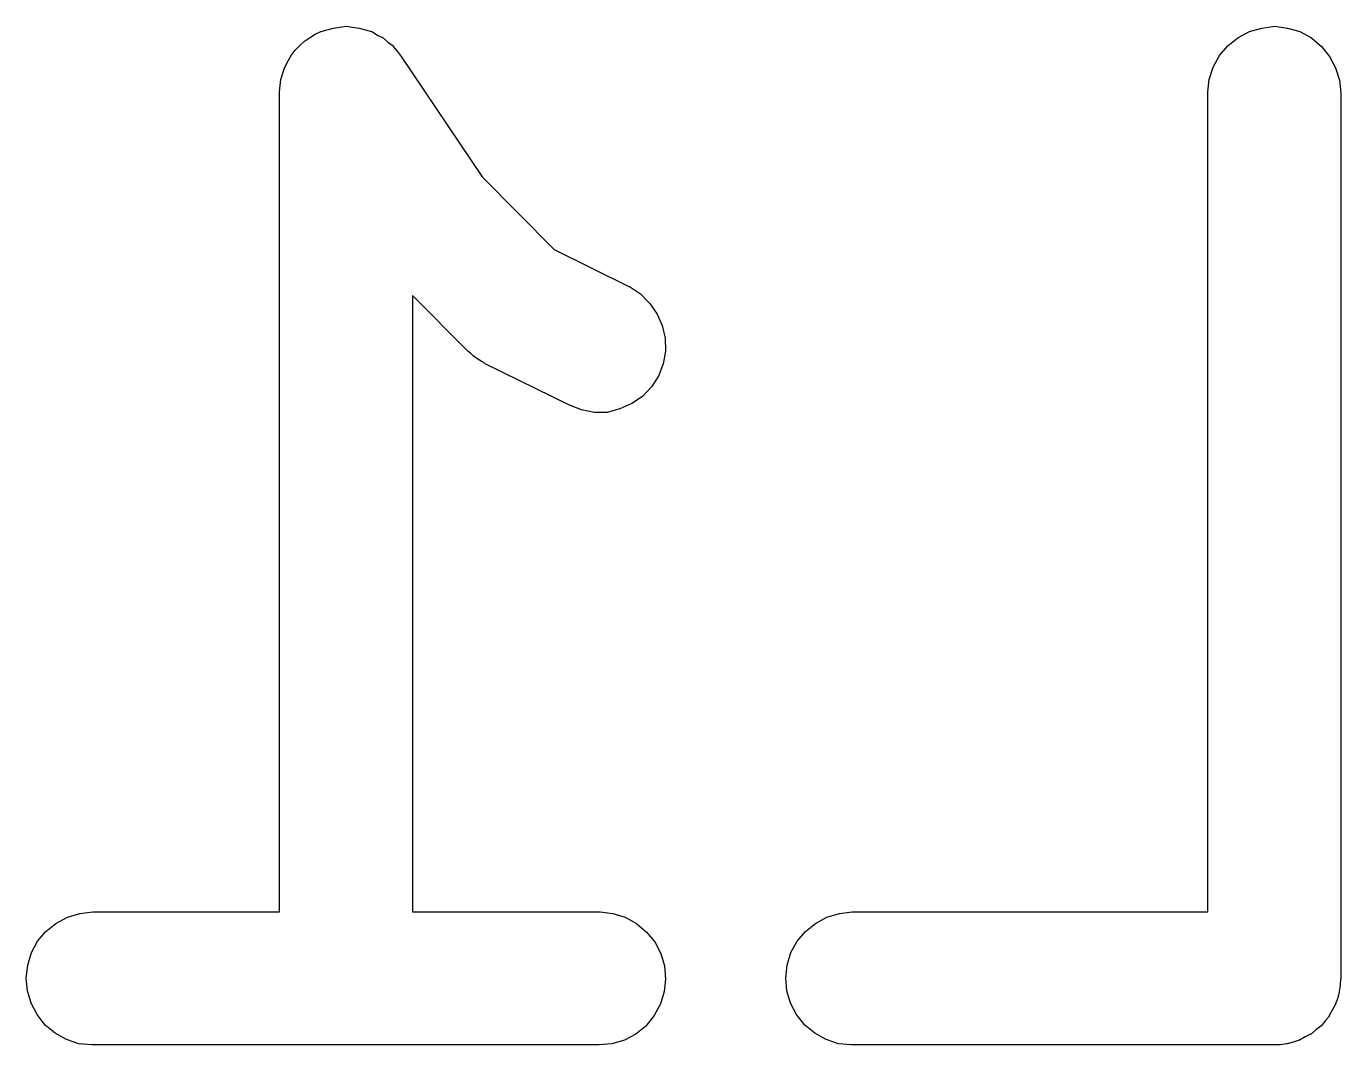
# Model space of a CAD drawing. Extents: x 60.5 to 142.6, y -115.4 to -60.2.
# Drawn here: x 93.885 to 95.368, y -114.717 to -113.567 of the extents above; entities that cross this region are included whole.
import ezdxf

# ---------------------------------------------------------------- set-up
doc = ezdxf.new("R2010")
doc.units = 0
doc.layers.add('BLACK', color=7, linetype='CONTINUOUS')

msp = doc.modelspace()

# ---------------------------------------------------------------- linework, layer by layer
at = {"layer": 'BLACK', "linetype": 'CONTINUOUS'}
for p, q in [((94.2241, -113.571), (94.2311, -113.569)), ((94.2311, -113.569), (94.2311, -113.569)), ((94.2311, -113.569), (94.2312, -113.569)), ((94.2312, -113.569), (94.2383, -113.568)), ((94.2383, -113.568), (94.2456, -113.567)), ((94.2456, -113.567), (94.2457, -113.567)), ((94.2457, -113.567), (94.2458, -113.567)), ((94.2458, -113.567), (94.2528, -113.568)), ((94.2528, -113.568), (94.2602, -113.569)), ((94.2602, -113.569), (94.2603, -113.569)), ((94.2603, -113.569), (94.2603, -113.569)), ((94.2603, -113.569), (94.2674, -113.571)), ((95.2648, -113.573), (95.2788, -113.569)), ((95.2788, -113.569), (95.2934, -113.567)), ((95.2934, -113.567), (95.3079, -113.569)), ((95.3079, -113.569), (95.3219, -113.573)), ((94.1983, -113.584), (94.2041, -113.58)), ((94.2041, -113.58), (94.2041, -113.58)), ((94.2041, -113.58), (94.2042, -113.58)), ((94.2042, -113.58), (94.2105, -113.576)), ((94.2105, -113.576), (94.217, -113.573)), ((94.217, -113.573), (94.2171, -113.573)), ((94.2171, -113.573), (94.2241, -113.571)), ((94.2171, -113.573), (94.2171, -113.573)), ((94.2674, -113.571), (94.2742, -113.573)), ((94.2742, -113.573), (94.2742, -113.573)), ((94.2742, -113.573), (94.2743, -113.573)), ((94.2743, -113.573), (94.281, -113.577)), ((94.281, -113.577), (94.2871, -113.58)), ((94.2871, -113.58), (94.2871, -113.58)), ((94.2871, -113.58), (94.2872, -113.58)), ((94.2872, -113.58), (94.2927, -113.585)), ((95.2404, -113.589), (95.2518, -113.58)), ((95.2518, -113.58), (95.2648, -113.573)), ((95.3219, -113.573), (95.3348, -113.58)), ((95.3348, -113.58), (95.3461, -113.59)), ((94.1834, -113.6), (94.188, -113.594)), ((94.188, -113.594), (94.1927, -113.589)), ((94.1927, -113.589), (94.1927, -113.589)), ((94.1927, -113.589), (94.1928, -113.589)), ((94.1928, -113.589), (94.1983, -113.584)), ((94.2927, -113.585), (94.2984, -113.589)), ((94.2984, -113.589), (94.2984, -113.589)), ((94.2984, -113.589), (94.2985, -113.59)), ((94.2985, -113.59), (94.3029, -113.595)), ((94.3029, -113.595), (94.3076, -113.601)), ((95.231, -113.6), (95.2404, -113.589)), ((95.3461, -113.59), (95.3553, -113.601)), ((94.1742, -113.62), (94.1763, -113.613)), ((94.1763, -113.613), (94.1799, -113.606)), ((94.1763, -113.613), (94.1763, -113.613)), ((94.1763, -113.613), (94.1763, -113.613)), ((94.1799, -113.606), (94.1833, -113.6)), ((94.1833, -113.6), (94.1833, -113.6)), ((94.1833, -113.6), (94.1834, -113.6)), ((94.3076, -113.601), (94.3988, -113.737)), ((95.2195, -113.627), (95.2239, -113.613)), ((95.2239, -113.613), (95.231, -113.6)), ((95.3553, -113.601), (95.3622, -113.614)), ((94.171, -113.634), (94.1719, -113.627)), ((94.1719, -113.627), (94.1742, -113.62)), ((94.1719, -113.627), (94.1719, -113.627)), ((94.1719, -113.627), (94.1719, -113.627)), ((95.2179, -113.641), (95.2195, -113.627)), ((95.3622, -113.614), (95.3664, -113.628)), ((95.3664, -113.628), (95.3679, -113.642)), ((94.1702, -113.641), (94.171, -113.634)), ((94.1702, -113.642), (94.1702, -113.641)), ((94.1702, -113.641), (94.1702, -113.641)), ((94.1702, -113.641), (94.1702, -113.641)), ((94.1702, -113.641), (94.1702, -113.641)), ((94.1702, -114.567), (94.1702, -113.642)), ((95.2179, -113.642), (95.2179, -113.641)), ((95.2179, -114.567), (95.2179, -113.642)), ((95.3679, -113.642), (95.3679, -114.642)), ((94.3988, -113.737), (94.4801, -113.819)), ((94.4801, -113.819), (94.5645, -113.861)), ((94.5645, -113.861), (94.5654, -113.861)), ((94.5654, -113.861), (94.5777, -113.869)), ((94.3827, -113.934), (94.3202, -113.871)), ((94.3202, -113.871), (94.3202, -114.567)), ((94.5777, -113.869), (94.5882, -113.88)), ((94.5882, -113.88), (94.5965, -113.892)), ((94.5965, -113.892), (94.6023, -113.905)), ((94.6023, -113.905), (94.6054, -113.919)), ((94.6054, -113.919), (94.6057, -113.934)), ((94.3859, -113.936), (94.3827, -113.934)), ((94.389, -113.939), (94.3859, -113.936)), ((94.3916, -113.941), (94.389, -113.939)), ((94.6057, -113.934), (94.6031, -113.948)), ((94.394, -113.943), (94.3916, -113.941)), ((94.3977, -113.945), (94.394, -113.943)), ((94.4012, -113.947), (94.3977, -113.945)), ((94.4022, -113.948), (94.4012, -113.947)), ((94.4974, -113.995), (94.4022, -113.948)), ((94.6031, -113.948), (94.5978, -113.962)), ((94.5978, -113.962), (94.5899, -113.974)), ((94.5899, -113.974), (94.5798, -113.985)), ((94.5111, -114), (94.4974, -113.995)), ((94.5544, -113.999), (94.5401, -114.003)), ((94.5678, -113.993), (94.5544, -113.999)), ((94.5798, -113.985), (94.5678, -113.993)), ((94.5255, -114.003), (94.5111, -114)), ((94.5401, -114.003), (94.5255, -114.003)), ((93.918, -114.58), (93.9309, -114.573)), ((93.9309, -114.573), (93.945, -114.569)), ((93.945, -114.569), (93.9595, -114.567)), ((93.9595, -114.567), (94.1702, -114.567)), ((94.3202, -114.567), (94.531, -114.567)), ((94.531, -114.567), (94.532, -114.567)), ((94.532, -114.567), (94.5465, -114.569)), ((94.5465, -114.569), (94.5605, -114.573)), ((94.5605, -114.573), (94.5733, -114.58)), ((94.7752, -114.58), (94.7881, -114.573)), ((94.7881, -114.573), (94.8021, -114.569)), ((94.8021, -114.569), (94.8167, -114.567)), ((94.8167, -114.567), (95.2179, -114.567)), ((93.8973, -114.6), (93.9067, -114.589)), ((93.9067, -114.589), (93.918, -114.58)), ((94.5733, -114.58), (94.5845, -114.59)), ((94.5845, -114.59), (94.5937, -114.601)), ((94.7545, -114.6), (94.7638, -114.589)), ((94.7638, -114.589), (94.7752, -114.58)), ((93.8904, -114.613), (93.8973, -114.6)), ((94.5937, -114.601), (94.6005, -114.614)), ((94.7475, -114.613), (94.7545, -114.6)), ((93.8861, -114.627), (93.8904, -114.613)), ((94.6005, -114.614), (94.6046, -114.628)), ((94.7432, -114.627), (94.7475, -114.613)), ((93.8845, -114.642), (93.8861, -114.627)), ((94.6046, -114.628), (94.6059, -114.643)), ((94.7417, -114.642), (94.7432, -114.627)), ((93.8859, -114.656), (93.8845, -114.642)), ((94.6059, -114.643), (94.6044, -114.657)), ((94.743, -114.656), (94.7417, -114.642)), ((95.3671, -114.65), (95.3663, -114.657)), ((95.3678, -114.643), (95.3671, -114.65)), ((95.3679, -114.643), (95.3678, -114.643)), ((95.3679, -114.642), (95.3679, -114.643)), ((95.3679, -114.643), (95.3679, -114.643)), ((95.3679, -114.643), (95.3679, -114.643)), ((93.89, -114.67), (93.8859, -114.656)), ((94.6044, -114.657), (94.6001, -114.671)), ((94.7471, -114.67), (94.743, -114.656)), ((95.3641, -114.665), (95.362, -114.671)), ((95.3662, -114.658), (95.3641, -114.665)), ((95.3663, -114.657), (95.3662, -114.658)), ((95.3662, -114.658), (95.3662, -114.658)), ((93.8968, -114.683), (93.89, -114.67)), ((94.6001, -114.671), (94.5931, -114.684)), ((94.7539, -114.683), (94.7471, -114.67)), ((95.3584, -114.678), (95.355, -114.684)), ((95.3618, -114.672), (95.3584, -114.678)), ((95.3619, -114.672), (95.3618, -114.672)), ((95.362, -114.671), (95.3619, -114.672)), ((93.9059, -114.695), (93.8968, -114.683)), ((93.9171, -114.704), (93.9059, -114.695)), ((94.5838, -114.696), (94.5725, -114.705)), ((94.5931, -114.684), (94.5838, -114.696)), ((94.7631, -114.695), (94.7539, -114.683)), ((94.7743, -114.704), (94.7631, -114.695)), ((95.3453, -114.696), (95.3399, -114.7)), ((95.3455, -114.696), (95.3453, -114.696)), ((95.3457, -114.696), (95.3455, -114.696)), ((95.3502, -114.69), (95.3457, -114.696)), ((95.3547, -114.685), (95.3502, -114.69)), ((95.3549, -114.685), (95.3547, -114.685)), ((95.355, -114.684), (95.3549, -114.685)), ((93.93, -114.711), (93.9171, -114.704)), ((93.9439, -114.716), (93.93, -114.711)), ((94.5725, -114.705), (94.5595, -114.712)), ((94.7871, -114.711), (94.7743, -114.704)), ((94.8011, -114.716), (94.7871, -114.711)), ((95.3277, -114.708), (95.3214, -114.712)), ((95.3339, -114.705), (95.3277, -114.708)), ((95.3341, -114.705), (95.3339, -114.705)), ((95.3344, -114.705), (95.3341, -114.705)), ((95.3399, -114.7), (95.3344, -114.705)), ((93.9585, -114.717), (93.9439, -114.716)), ((93.9595, -114.717), (93.9585, -114.717)), ((94.531, -114.717), (93.9595, -114.717)), ((94.5455, -114.716), (94.531, -114.717)), ((94.5595, -114.712), (94.5455, -114.716)), ((94.8156, -114.717), (94.8011, -114.716)), ((94.8167, -114.717), (94.8156, -114.717)), ((95.2929, -114.717), (94.8167, -114.717)), ((95.2999, -114.717), (95.2929, -114.717)), ((95.3069, -114.716), (95.2999, -114.717)), ((95.3072, -114.716), (95.3069, -114.716)), ((95.3074, -114.716), (95.3072, -114.716)), ((95.3142, -114.714), (95.3074, -114.716)), ((95.321, -114.712), (95.3142, -114.714)), ((95.3212, -114.712), (95.321, -114.712)), ((95.3214, -114.712), (95.3212, -114.712))]:
    msp.add_line(p, q, dxfattribs=at)

doc.saveas('drawing.dxf')
